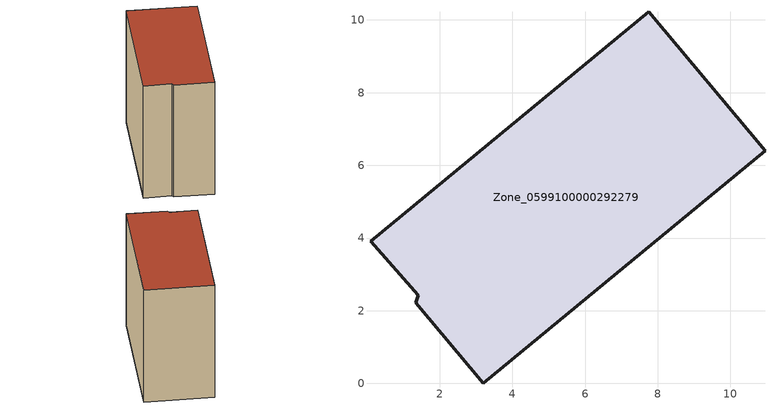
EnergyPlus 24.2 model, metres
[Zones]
Zone_0599100000292279
 floor ground (C_G): 1.42,2.43 0.1,3.91 7.75,10.23 10.95,6.4 3.2,0 1.35,2.21 z0
 wall outside (C_F): 10.95,6.4 7.75,10.23 0.1,3.91 1.42,2.43 1.35,2.21 3.2,0 10.95,6.4 z0:9.24
 roof outside (C_R): 0.1,3.91 1.42,2.43 1.35,2.21 3.2,0 10.95,6.4 7.75,10.23 z9.24
[BUILDING]
Pand.0599100000292279: North Axis=0; Terrain=City; Loads Convergence Tolerance Value=0.04; Temperature Convergence Tolerance Value=0.4; Solar Distribution=FullExterior; Maximum Number of Warmup Days=25; Minimum Number of Warmup Days=1
[Site:Location]
Rotterdam.The.Hague.AP_ZH_NLD Design_Conditions: Latitude=51.96; Longitude=4.45; Time Zone=1; Elevation=-4.5
[SITE:GROUNDTEMPERATURE:BUILDINGSURFACE]
18, 18, 18, 18, 18, 18, 18, 18, 18, 18, 18, 18
[MATERIAL] Thermal Absorptance=0.9; Solar Absorptance=0.7; Visible Absorptance=0.7
Name | Roughness | Thickness | Conductivity | Density | Specific Heat
G.TI.1946 | MediumSmooth | 0.15 | 1 | 540 | 1210
F.TI.1946 | Rough | 0.3 | 0.857143 | 1920 | 840
R.TI.1946 | MediumRough | 0.2 | 0.1 | 1500 | 1000
[CONSTRUCTION]
C_G: G.TI.1946
C_F: F.TI.1946
C_R: R.TI.1946
[ZONE]
Zone_0599100000292279: Type=1; Multiplier=1; Ceiling Height=Autocalculate; Volume=Autocalculate; Floor Area=autocalculate; Part of Total Floor Area=Yes
[ZONEINFILTRATION:DESIGNFLOWRATE]
Infil_Zone_0599100000292279: Zone or ZoneList or Space or SpaceList=Zone_0599100000292279; Schedule=AlwaysOn; Design Flow Rate Calculation Method=Flow/Area; Flow Rate per Floor Area=0.003; Constant Term Coefficient=1; Temperature Term Coefficient=0; Velocity Term Coefficient=0; Velocity Squared Term Coefficient=0
[HVACTEMPLATE:ZONE:IDEALLOADSAIRSYSTEM]
Zone_0599100000292279: Maximum Heating Supply Air Temperature=50; Minimum Cooling Supply Air Temperature=13; Maximum Heating Supply Air Humidity Ratio=0.0156; Minimum Cooling Supply Air Humidity Ratio=0.0077; Heating Limit=NoLimit; Cooling Limit=NoLimit; Dehumidification Control Type=ConstantSensibleHeatRatio; Cooling Sensible Heat Ratio=0.7; Dehumidification Setpoint=60; Humidification Control Type=None; Humidification Setpoint=30; Outdoor Air Method=None; Outdoor Air Flow Rate per Person=0.00944; Outdoor Air Flow Rate per Zone Floor Area=0; Outdoor Air Flow Rate per Zone=0; Demand Controlled Ventilation Type=None; Outdoor Air Economizer Type=NoEconomizer; Heat Recovery Type=None; Sensible Heat Recovery Effectiveness=0.7; Latent Heat Recovery Effectiveness=0.65
[ZONECONTROL:THERMOSTAT]
ThermostatControl_Zone_0599100000292279: Zone or ZoneList=Zone_0599100000292279; Control Type Schedule=DualSetpointControlType; Control 1=Thermostat_Zone_0599100000292279; Temperature Difference Between Cutout And Setpoint=0
[THERMOSTATSETPOINT:DUALSETPOINT]
Thermostat_Zone_0599100000292279: Heating Setpoint Temperature Schedule=HeatingSetpoint_Zone_0599100000292279; Cooling Setpoint Temperature Schedule=CoolingSetpoint_Zone_0599100000292279
[SCHEDULE:COMPACT]
HeatingSetpoint_Zone_0599100000292279: Through: 12/31, For: AllDays, Until: 24:00, 21
CoolingSetpoint_Zone_0599100000292279: Through: 12/31, For: AllDays, Until: 24:00, 24
DualSetpointControlType: Through: 12/31, For: AllDays, Until: 24:00, 4
AlwaysOn: Through: 12/31, For: AllDays, Until: 24:00, 1
